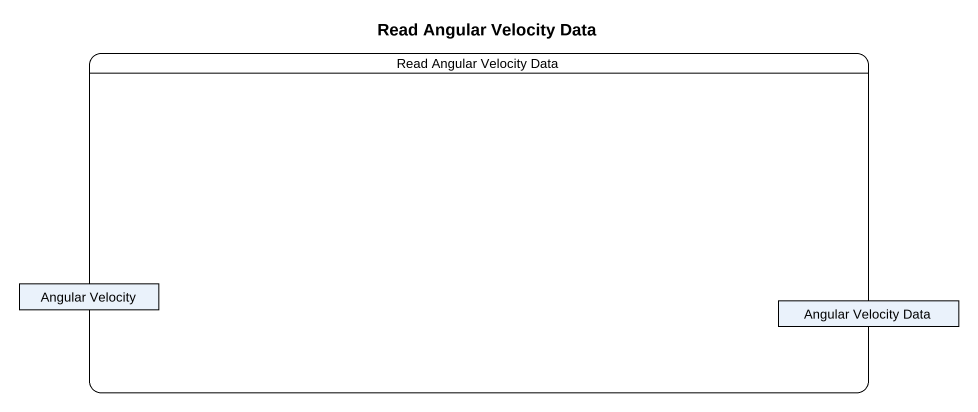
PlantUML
@startuml
title Read Angular Velocity Data
hide empty description
state "Read Angular Velocity Data" as Read_Angular_Velocity_Data {
  state "Angular Velocity" as Angular_Velocity <<object>>
  state "Angular Velocity Data" as Angular_Velocity_Data <<object>>
}
@enduml
